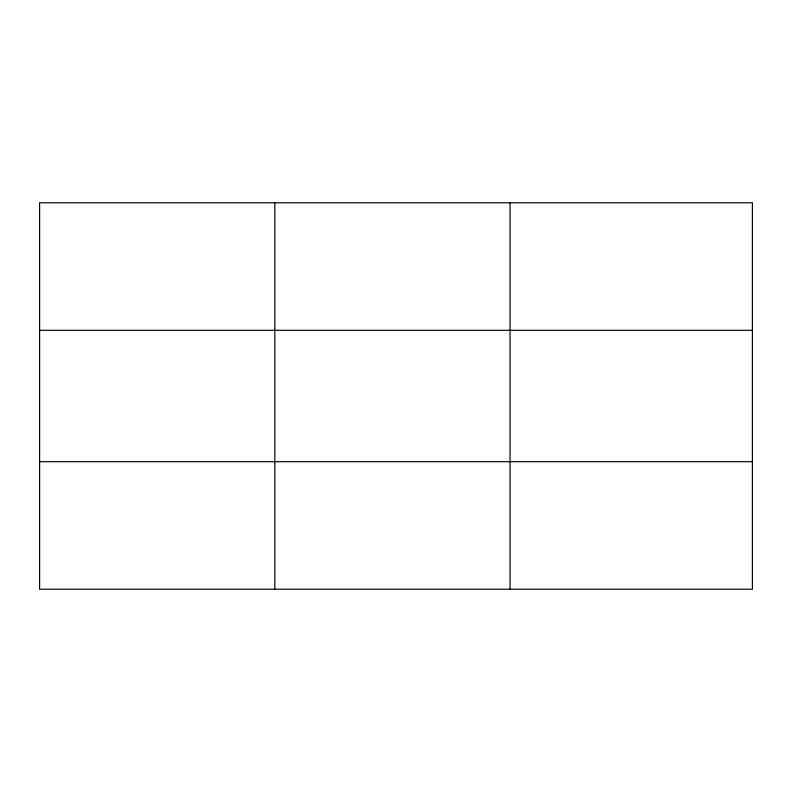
<?xml version="1.0" encoding="UTF-8"?>
<svg xmlns="http://www.w3.org/2000/svg" width="792" height="792" viewBox="0 0 792 792"><rect width="100%" height="100%" fill="white"/><g stroke="black" fill="none" stroke-linecap="round" stroke-linejoin="round"><path stroke-width="1.19" d="M274.824 589.208L274.824 202.792M510.048 589.208L510.048 202.792M752.4 330.313L752.4 202.792L39.6 202.792L39.6 589.208L752.4 589.208L752.4 330.313L39.6 330.313M39.6 461.687L752.4 461.687"/></g></svg>
